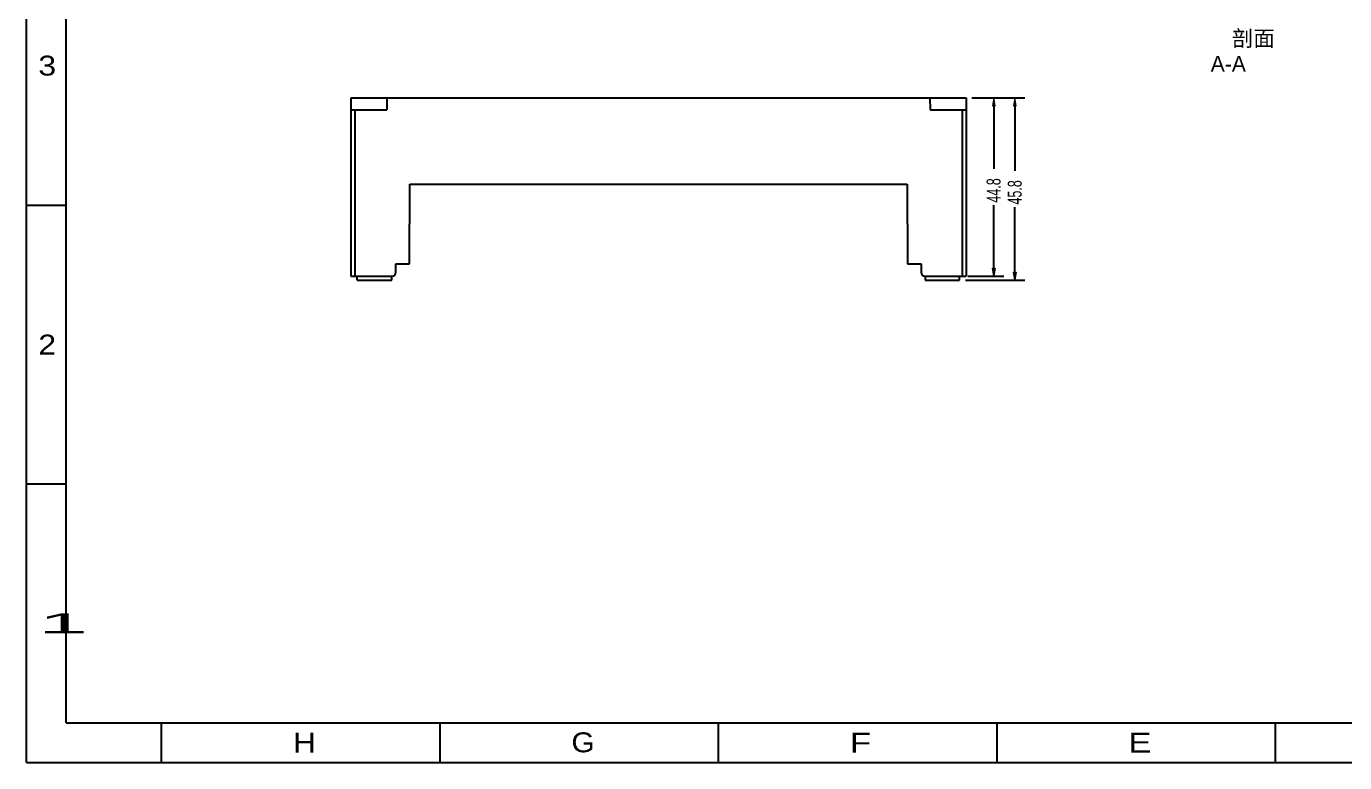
# Model space of a CAD drawing. Header units: inches. Extents: x 0 to 800, y 356 to 444.
# Drawn here: x 0 to 69.6, y 355.9 to 394.7 of the extents above; entities that cross this region are included whole.
import ezdxf

# ---------------------------------------------------------------- set-up
doc = ezdxf.new("R2010")
doc.units = ezdxf.units.IN
doc.header["$MEASUREMENT"] = 0

# ---------------------------------------------------------------- blocks, each defined once
blk = doc.blocks.new('block 276')
at = {"color": 2, "true_color": 0xffff00, "char_height": 0.83309, "attachment_point": 7}
for s, insert in [('\\fAdobe Song Std L|b0|i0|c0|p34;\\W1;剖面 ', (63.6, 393.597)), ('\\fAdobe Song Std L|b0|i0|c0|p34;\\W1;A-A', (62.489, 392.347))]:
    blk.add_mtext(s, dxfattribs=dict(at, insert=insert))
blk = doc.blocks.new('block 277')
at = {"color": 7, "lineweight": 25, "true_color": 0xffffff}
blk.add_lwpolyline([(7.389, 355.918), (124.688, 355.918)], dxfattribs=at)
blk = doc.blocks.new('block 278')
at = {"color": 7, "lineweight": 25, "true_color": 0xffffff}
blk.add_lwpolyline([(17.126, 390.971), (17.126, 381.566)], dxfattribs=at)
blk = doc.blocks.new('block 279')
at = {"color": 7, "lineweight": 25, "true_color": 0xffffff}
blk.add_lwpolyline([(17.336, 390.341), (17.336, 381.566)], dxfattribs=at)
blk = doc.blocks.new('block 280')
at = {"color": 7, "lineweight": 25, "true_color": 0xffffff}
blk.add_lwpolyline([(17.462, 381.356), (17.462, 381.566)], dxfattribs=at)
blk = doc.blocks.new('block 281')
at = {"color": 7, "lineweight": 25, "true_color": 0xffffff}
blk.add_lwpolyline([(19.289, 381.356), (19.289, 381.566)], dxfattribs=at)
blk = doc.blocks.new('block 282')
at = {"color": 7, "lineweight": 25, "true_color": 0xffffff}
blk.add_lwpolyline([(19.499, 381.776), (19.499, 382.218)], dxfattribs=at)
blk = doc.blocks.new('block 283')
at = {"color": 7, "lineweight": 25, "true_color": 0xffffff}
blk.add_lwpolyline([(19.026, 390.971), (19.015, 390.341)], dxfattribs=at)
blk = doc.blocks.new('block 284')
at = {"color": 7, "lineweight": 25, "true_color": 0xffffff}
blk.add_lwpolyline([(20.21, 382.218), (20.232, 386.416)], dxfattribs=at)
blk = doc.blocks.new('block 285')
at = {"color": 7, "lineweight": 25, "true_color": 0xffffff}
blk.add_lwpolyline([(17.462, 381.356), (19.289, 381.356)], dxfattribs=at)
blk = doc.blocks.new('block 286')
at = {"color": 7, "lineweight": 25, "true_color": 0xffffff}
blk.add_lwpolyline([(47.415, 381.356), (49.242, 381.356)], dxfattribs=at)
blk = doc.blocks.new('block 287')
at = {"color": 7, "lineweight": 25, "true_color": 0xffffff}
blk.add_lwpolyline([(17.126, 381.566), (19.289, 381.566)], dxfattribs=at)
blk = doc.blocks.new('block 288')
at = {"color": 7, "lineweight": 25, "true_color": 0xffffff}
blk.add_lwpolyline([(47.415, 381.566), (49.578, 381.566)], dxfattribs=at)
blk = doc.blocks.new('block 289')
at = {"color": 7, "lineweight": 25, "true_color": 0xffffff}
blk.add_lwpolyline([(19.499, 382.218), (20.21, 382.218)], dxfattribs=at)
blk = doc.blocks.new('block 290')
at = {"color": 7, "lineweight": 25, "true_color": 0xffffff}
blk.add_lwpolyline([(46.493, 382.218), (47.205, 382.218)], dxfattribs=at)
blk = doc.blocks.new('block 291')
at = {"color": 7, "lineweight": 25, "true_color": 0xffffff}
blk.add_lwpolyline([(20.232, 386.416), (46.471, 386.416)], dxfattribs=at)
blk = doc.blocks.new('block 292')
at = {"color": 7, "lineweight": 25, "true_color": 0xffffff}
blk.add_lwpolyline([(17.126, 390.341), (19.015, 390.341)], dxfattribs=at)
blk = doc.blocks.new('block 293')
at = {"color": 7, "lineweight": 25, "true_color": 0xffffff}
blk.add_lwpolyline([(47.688, 390.341), (49.578, 390.341)], dxfattribs=at)
blk = doc.blocks.new('block 294')
at = {"color": 7, "lineweight": 25, "true_color": 0xffffff}
blk.add_lwpolyline([(17.126, 390.971), (49.578, 390.971)], dxfattribs=at)
blk = doc.blocks.new('block 295')
at = {"color": 7, "lineweight": 25, "true_color": 0xffffff}
blk.add_lwpolyline([(46.471, 386.416), (46.493, 382.218)], dxfattribs=at)
blk = doc.blocks.new('block 296')
at = {"color": 7, "lineweight": 25, "true_color": 0xffffff}
blk.add_lwpolyline([(47.205, 382.218), (47.205, 381.776)], dxfattribs=at)
blk = doc.blocks.new('block 297')
at = {"color": 7, "lineweight": 25, "true_color": 0xffffff}
blk.add_lwpolyline([(47.415, 381.566), (47.415, 381.356)], dxfattribs=at)
blk = doc.blocks.new('block 298')
at = {"color": 7, "lineweight": 25, "true_color": 0xffffff}
blk.add_lwpolyline([(47.677, 390.971), (47.688, 390.341)], dxfattribs=at)
blk = doc.blocks.new('block 299')
at = {"color": 7, "lineweight": 25, "true_color": 0xffffff}
blk.add_lwpolyline([(49.242, 381.356), (49.242, 381.566)], dxfattribs=at)
blk = doc.blocks.new('block 300')
at = {"color": 7, "lineweight": 25, "true_color": 0xffffff}
blk.add_lwpolyline([(49.368, 390.341), (49.368, 381.566)], dxfattribs=at)
blk = doc.blocks.new('block 301')
at = {"color": 7, "lineweight": 25, "true_color": 0xffffff}
blk.add_lwpolyline([(49.578, 390.971), (49.578, 381.566)], dxfattribs=at)
blk = doc.blocks.new('block 824')
at = {"color": 7, "lineweight": 25, "true_color": 0xffffff}
blk.add_open_spline([(19.289, 381.566), (19.405, 381.566), (19.499, 381.661), (19.499, 381.776)], degree=3, dxfattribs=at)
blk = doc.blocks.new('block 825')
at = {"color": 7, "lineweight": 25, "true_color": 0xffffff}
blk.add_open_spline([(47.205, 381.776), (47.205, 381.661), (47.298, 381.566), (47.415, 381.566)], degree=3, dxfattribs=at)
blk = doc.blocks.new('block 3390')
at = {"color": 5, "lineweight": 25, "true_color": 0x0000ff}
blk.add_lwpolyline([(49.893, 390.971), (51.567, 390.971)], dxfattribs=at)
blk = doc.blocks.new('block 3391')
at = {"color": 5, "lineweight": 25, "true_color": 0x0000ff}
blk.add_lwpolyline([(49.683, 381.566), (51.567, 381.566)], dxfattribs=at)
blk = doc.blocks.new('block 3392')
at = {"color": 5, "lineweight": 25, "true_color": 0x0000ff}
blk.add_lwpolyline([(51.043, 390.551), (51.043, 387.229)], dxfattribs=at)
blk = doc.blocks.new('block 3393')
at = {"color": 5, "lineweight": 25, "true_color": 0x0000ff}
blk.add_lwpolyline([(51.043, 381.986), (51.043, 385.309)], dxfattribs=at)
blk = doc.blocks.new('block 3394')
at = {"true_color": 0x0000ff}
h = blk.add_hatch(color=5, dxfattribs=at)
h.dxf.hatch_style = 2
h.paths.add_polyline_path([(50.973, 390.551), (51.113, 390.551), (51.043, 390.971)])
at = {"lineweight": 0}
blk.add_lwpolyline([(50.973, 390.551), (51.113, 390.551), (51.043, 390.971), (50.973, 390.551)], dxfattribs=at)
blk = doc.blocks.new('block 3395')
at = {"true_color": 0x0000ff}
h = blk.add_hatch(color=5, dxfattribs=at)
h.dxf.hatch_style = 2
h.paths.add_polyline_path([(50.973, 381.986), (51.113, 381.986), (51.043, 381.566)])
at = {"lineweight": 0}
blk.add_lwpolyline([(50.973, 381.986), (51.113, 381.986), (51.043, 381.566), (50.973, 381.986)], dxfattribs=at)
blk = doc.blocks.new('block 3396')
at = {"color": 3, "true_color": 0x00ff00, "insert": (51.41, 385.448), "char_height": 0.7347, "attachment_point": 7, "rotation": 90}
blk.add_mtext('\\fAdobe Song Std L|b0|i0|c0|p34;\\W0.67;44.8', dxfattribs=at)
blk = doc.blocks.new('block 3397')
at = {"lineweight": 0}
blk.add_lwpolyline([(49.578, 390.971), (49.578, 390.971)], dxfattribs=at)
blk = doc.blocks.new('block 3398')
at = {"lineweight": 0}
blk.add_lwpolyline([(49.368, 381.566), (49.368, 381.566)], dxfattribs=at)
blk = doc.blocks.new('block 3399')
at = {"lineweight": 0}
blk.add_lwpolyline([(51.043, 381.566), (51.043, 381.566)], dxfattribs=at)
blk = doc.blocks.new('block 3389')
for name in ['block 3397', 'block 3390', 'block 3394', 'block 3392', 'block 3396', 'block 3393', 'block 3395', 'block 3398', 'block 3391', 'block 3399']:
    blk.add_blockref(name, (0, 0))
blk = doc.blocks.new('block 3401')
at = {"color": 5, "lineweight": 25, "true_color": 0x0000ff}
blk.add_lwpolyline([(49.893, 390.971), (52.684, 390.971)], dxfattribs=at)
blk = doc.blocks.new('block 3402')
at = {"color": 5, "lineweight": 25, "true_color": 0x0000ff}
blk.add_lwpolyline([(49.557, 381.356), (52.684, 381.356)], dxfattribs=at)
blk = doc.blocks.new('block 3403')
at = {"color": 5, "lineweight": 25, "true_color": 0x0000ff}
blk.add_lwpolyline([(52.159, 390.551), (52.159, 387.124)], dxfattribs=at)
blk = doc.blocks.new('block 3404')
at = {"color": 5, "lineweight": 25, "true_color": 0x0000ff}
blk.add_lwpolyline([(52.159, 381.776), (52.159, 385.204)], dxfattribs=at)
blk = doc.blocks.new('block 3405')
at = {"true_color": 0x0000ff}
h = blk.add_hatch(color=5, dxfattribs=at)
h.dxf.hatch_style = 2
h.paths.add_polyline_path([(52.089, 390.551), (52.229, 390.551), (52.159, 390.971)])
at = {"lineweight": 0}
blk.add_lwpolyline([(52.089, 390.551), (52.229, 390.551), (52.159, 390.971), (52.089, 390.551)], dxfattribs=at)
blk = doc.blocks.new('block 3406')
at = {"true_color": 0x0000ff}
h = blk.add_hatch(color=5, dxfattribs=at)
h.dxf.hatch_style = 2
h.paths.add_polyline_path([(52.089, 381.776), (52.229, 381.776), (52.159, 381.356)])
at = {"lineweight": 0}
blk.add_lwpolyline([(52.089, 381.776), (52.229, 381.776), (52.159, 381.356), (52.089, 381.776)], dxfattribs=at)
blk = doc.blocks.new('block 3407')
at = {"color": 3, "true_color": 0x00ff00, "insert": (52.526, 385.344), "char_height": 0.7347, "attachment_point": 7, "rotation": 90}
blk.add_mtext('\\fAdobe Song Std L|b0|i0|c0|p34;\\W0.67;45.8', dxfattribs=at)
blk = doc.blocks.new('block 3408')
at = {"lineweight": 0}
blk.add_lwpolyline([(49.578, 390.971), (49.578, 390.971)], dxfattribs=at)
blk = doc.blocks.new('block 3409')
at = {"lineweight": 0}
blk.add_lwpolyline([(49.242, 381.356), (49.242, 381.356)], dxfattribs=at)
blk = doc.blocks.new('block 3410')
at = {"lineweight": 0}
blk.add_lwpolyline([(52.159, 381.356), (52.159, 381.356)], dxfattribs=at)
blk = doc.blocks.new('block 3400')
for name in ['block 3408', 'block 3401', 'block 3405', 'block 3403', 'block 3407', 'block 3404', 'block 3409', 'block 3402', 'block 3406', 'block 3410']:
    blk.add_blockref(name, (0, 0))
blk = doc.blocks.new('block 4123')
at = {"color": 7, "lineweight": 25, "true_color": 0xffffff}
blk.add_lwpolyline([(65.913, 355.918), (65.913, 358.018)], dxfattribs=at)
blk = doc.blocks.new('block 4127')
at = {"color": 7, "lineweight": 25, "true_color": 0xffffff}
blk.add_lwpolyline([(51.219, 355.918), (51.219, 358.018)], dxfattribs=at)
blk = doc.blocks.new('block 4129')
at = {"color": 7, "lineweight": 25, "true_color": 0xffffff}
blk.add_lwpolyline([(0, 385.306), (2.099, 385.306)], dxfattribs=at)
blk = doc.blocks.new('block 4131')
at = {"color": 7, "lineweight": 25, "true_color": 0xffffff}
blk.add_lwpolyline([(0, 370.612), (2.099, 370.612)], dxfattribs=at)
blk = doc.blocks.new('block 4133')
at = {"color": 7, "lineweight": 25, "true_color": 0xffffff}
blk.add_lwpolyline([(36.525, 355.918), (36.525, 358.018)], dxfattribs=at)
blk = doc.blocks.new('block 4134')
at = {"color": 7, "lineweight": 25, "true_color": 0xffffff}
blk.add_lwpolyline([(2.099, 358.018), (122.589, 358.018)], dxfattribs=at)
blk = doc.blocks.new('block 4136')
at = {"color": 7, "lineweight": 25, "true_color": 0xffffff}
blk.add_lwpolyline([(21.831, 355.918), (21.831, 358.018)], dxfattribs=at)
blk = doc.blocks.new('block 4137')
at = {"color": 7, "lineweight": 25, "true_color": 0xffffff}
blk.add_lwpolyline([(0, 355.918), (124.688, 355.918)], dxfattribs=at)
blk = doc.blocks.new('block 4139')
at = {"color": 7, "lineweight": 25, "true_color": 0xffffff}
blk.add_lwpolyline([(7.137, 355.918), (7.137, 358.018)], dxfattribs=at)
blk = doc.blocks.new('block 4140')
at = {"color": 7, "lineweight": 25, "true_color": 0xffffff}
blk.add_lwpolyline([(2.099, 358.018), (2.099, 441.982)], dxfattribs=at)
blk = doc.blocks.new('block 4141')
at = {"color": 7, "lineweight": 25, "true_color": 0xffffff}
blk.add_lwpolyline([(0, 355.918), (0, 444.082)], dxfattribs=at)
blk = doc.blocks.new('block 4145')
at = {"color": 2, "true_color": 0xffff00, "insert": (0.632, 392.128), "char_height": 1.04956, "attachment_point": 7}
blk.add_mtext('\\fAdobe Song Std L|b0|i0|c0|p34;\\W1.2;3', dxfattribs=at)
blk = doc.blocks.new('block 4146')
at = {"color": 2, "true_color": 0xffff00, "insert": (0.632, 377.434), "char_height": 1.04956, "attachment_point": 7}
blk.add_mtext('\\fAdobe Song Std L|b0|i0|c0|p34;\\W1.2;2', dxfattribs=at)
blk = doc.blocks.new('block 4147')
at = {"color": 2, "true_color": 0xffff00, "insert": (0.632, 362.74), "char_height": 1.04956, "attachment_point": 7}
blk.add_mtext('\\fAdobe Song Std L|b0|i0|c0|p34;\\W3.36;1', dxfattribs=at)
blk = doc.blocks.new('block 4156')
at = {"color": 2, "true_color": 0xffff00, "insert": (14.067, 356.448), "char_height": 1.04956, "attachment_point": 7}
blk.add_mtext('\\fAdobe Song Std L|b0|i0|c0|p34;\\W1.2;H', dxfattribs=at)
blk = doc.blocks.new('block 4157')
at = {"color": 2, "true_color": 0xffff00, "insert": (28.761, 356.448), "char_height": 1.04956, "attachment_point": 7}
blk.add_mtext('\\fAdobe Song Std L|b0|i0|c0|p34;\\W1.12;G', dxfattribs=at)
blk = doc.blocks.new('block 4158')
at = {"color": 2, "true_color": 0xffff00, "insert": (43.455, 356.448), "char_height": 1.04956, "attachment_point": 7}
blk.add_mtext('\\fAdobe Song Std L|b0|i0|c0|p34;\\W1.29231;F', dxfattribs=at)
blk = doc.blocks.new('block 4159')
at = {"color": 2, "true_color": 0xffff00, "insert": (58.149, 356.448), "char_height": 1.04956, "attachment_point": 7}
blk.add_mtext('\\fAdobe Song Std L|b0|i0|c0|p34;\\W1.29231;E', dxfattribs=at)
blk = doc.blocks.new('block 4107')
for name in ['block 4141', 'block 4140', 'block 4145', 'block 4129', 'block 4146', 'block 4131', 'block 4147', 'block 4134', 'block 4139', 'block 4136', 'block 4157', 'block 4133', 'block 4127', 'block 4123', 'block 4156', 'block 4158', 'block 4159', 'block 4137']:
    blk.add_blockref(name, (0, 0))

msp = doc.modelspace()

# ---------------------------------------------------------------- block references
for name in ['block 4107', 'block 276', 'block 278', 'block 294', 'block 283', 'block 298', 'block 3400', 'block 3389', 'block 301', 'block 292', 'block 279', 'block 293', 'block 300', 'block 284', 'block 291', 'block 295', 'block 282', 'block 289', 'block 290', 'block 296', 'block 287', 'block 280', 'block 285', 'block 824', 'block 281', 'block 825', 'block 288', 'block 297', 'block 286', 'block 299', 'block 277']:
    msp.add_blockref(name, (0, 0))

doc.saveas('drawing.dxf')
